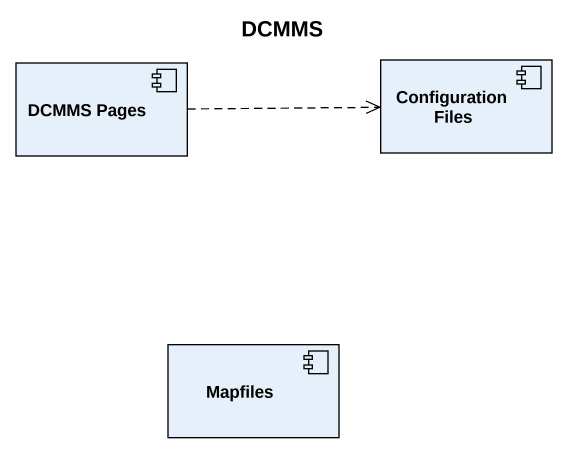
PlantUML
@startuml
title DCMMS
component "DCMMS Pages" as DCMMS_Pages
component "Configuration Files" as Configuration_Files
component Mapfiles
DCMMS_Pages .right.> Configuration_Files
@enduml
